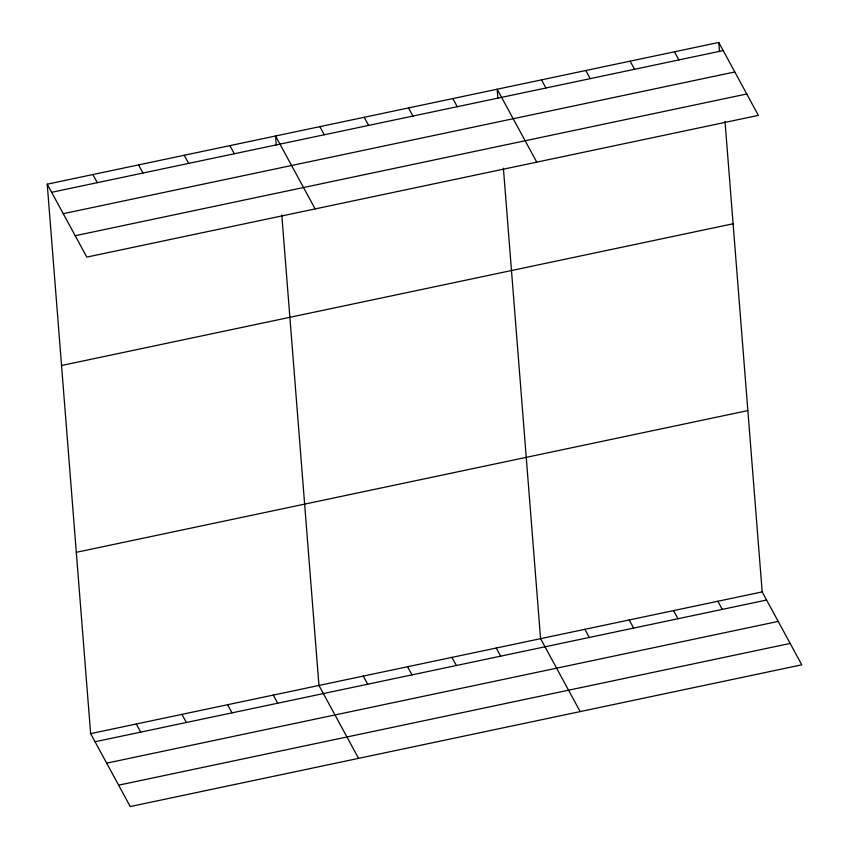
<?xml version="1.0" encoding="UTF-8"?>
<svg xmlns="http://www.w3.org/2000/svg" width="849" height="849" viewBox="0 0 849 849"><rect width="100%" height="100%" fill="white"/><g stroke="black" fill="none" stroke-linecap="round" stroke-linejoin="round"><path stroke-width="1.27" d="M47.226 184.18L718.774 42.45L758.369 115.368L86.821 257.098L47.226 184.18L90.631 733.632L130.226 806.55L801.774 664.82L762.179 591.902L725.014 121.449M51.64 192.309L723.189 50.579M63.251 213.693L734.799 71.963M75.211 235.714L746.759 93.984M61.553 365.505L733.101 223.765M76.314 552.317L747.863 410.587M90.631 733.632L762.179 591.902M95.046 741.761L766.594 600.031M106.656 763.145L778.204 621.415M118.616 785.166L790.164 643.436M674.456 51.8L678.871 59.929M630.128 61.16L634.543 69.289M585.81 70.509L590.225 78.639M541.482 79.87L545.896 87.999M536.759 162.138L497.164 89.219L497.885 98.282M452.846 98.58L457.25 106.709M717.861 601.262L722.276 609.391M408.518 107.929L412.932 116.058M673.544 610.611L677.948 618.741M364.2 117.279L368.615 125.408M629.215 619.961L633.63 628.09M319.871 126.639L324.286 134.768M584.897 629.321L589.312 637.45M315.138 208.907L275.554 135.989L276.265 145.062M580.164 711.589L540.569 638.671L503.404 168.229M229.888 145.625L234.303 153.754M496.251 648.031L500.666 656.16M184.222 155.271L188.637 163.401M451.933 657.381L456.338 665.51M138.557 164.908L142.972 173.037M407.605 666.741L412.02 674.87M92.891 174.544L97.306 182.673M363.287 676.091L367.702 684.22M358.554 758.359L318.959 685.451L281.794 214.999M273.293 695.087L277.708 703.216M227.628 704.723L232.042 712.852M181.962 714.359L186.377 722.488M136.296 723.995L140.711 732.125M718.774 42.45L719.496 51.513"/></g></svg>
